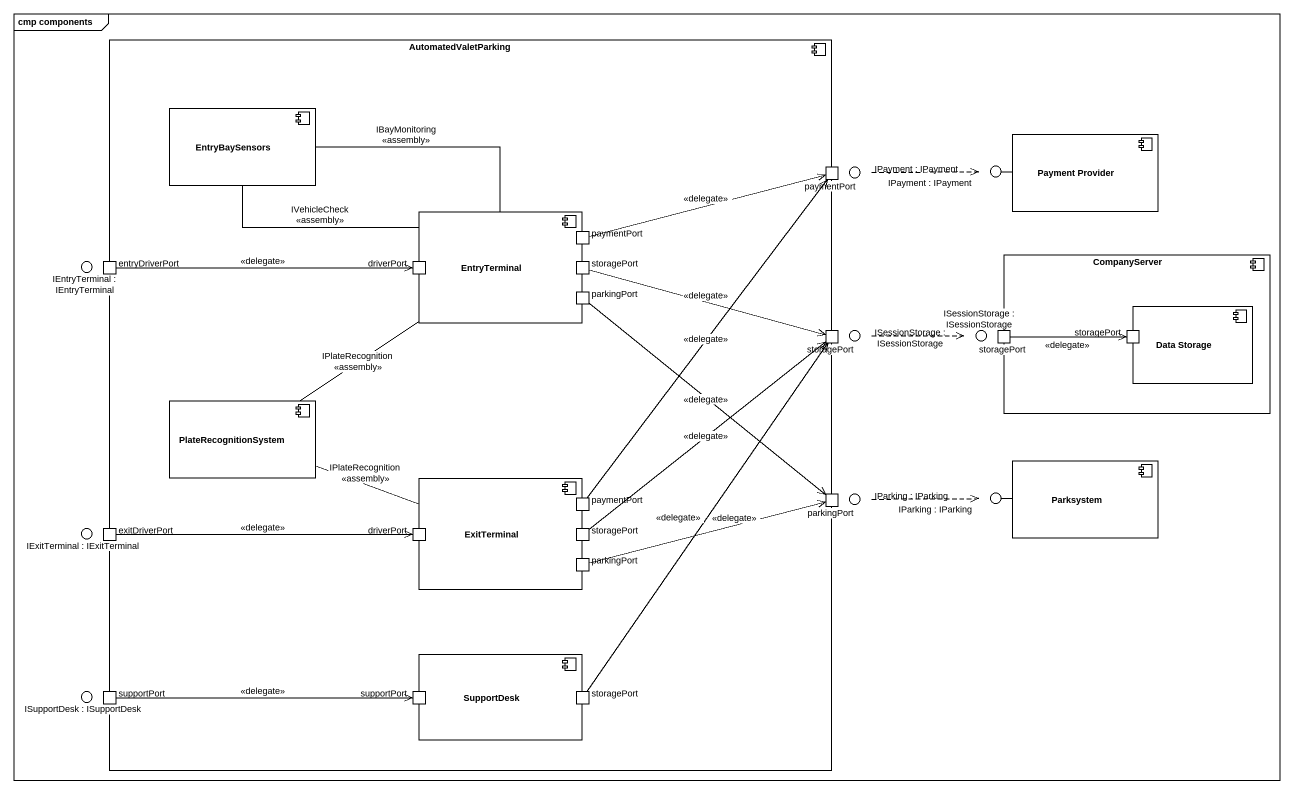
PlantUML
@startuml
mainframe cmp components
component AutomatedValetParking {
  component EntryBaySensors
  port paymentPort
  component EntryTerminal {
    port "paymentPort" as paymentPort_2
    port driverPort
    port storagePort
    port parkingPort
  }
  port entryDriverPort
  port "storagePort" as storagePort_2
  component PlateRecognitionSystem
  component ExitTerminal {
    port "paymentPort" as paymentPort_3
    port "driverPort" as driverPort_2
    port "storagePort" as storagePort_5
    port "parkingPort" as parkingPort_3
  }
  port "parkingPort" as parkingPort_2
  port exitDriverPort
  component SupportDesk {
    port "supportPort" as supportPort_2
    port "storagePort" as storagePort_6
  }
  port supportPort
}
() "IPayment : IPayment" as IPayment
() "IPayment : IPayment" as IPayment_2
component "Payment Provider" as Payment_Provider
() "IEntryTerminal : IEntryTerminal" as IEntryTerminal
component CompanyServer {
  component "Data Storage" as Data_Storage {
    port "storagePort" as storagePort_4
  }
  port "storagePort" as storagePort_3
}
() "ISessionStorage : ISessionStorage" as ISessionStorage
() "ISessionStorage : ISessionStorage" as ISessionStorage_2
component Parksystem
() "IParking : IParking" as IParking
() "IParking : IParking" as IParking_2
() "IExitTerminal : IExitTerminal" as IExitTerminal
() "ISupportDesk : ISupportDesk" as ISupportDesk
Payment_Provider -left- IPayment_2
Parksystem -left- IParking_2
EntryBaySensors -right- EntryTerminal : IVehicleCheck\n<<assembly>>
IPayment .right.> IPayment_2
EntryTerminal -left- EntryBaySensors : IBayMonitoring\n<<assembly>>
EntryTerminal -- PlateRecognitionSystem : IPlateRecognition\n<<assembly>>
paymentPort_2 -right-> paymentPort : <<delegate>>
entryDriverPort -right-> driverPort : <<delegate>>
storagePort -right-> storagePort_2 : <<delegate>>
parkingPort --> parkingPort_2 : <<delegate>>
ISessionStorage .right.> ISessionStorage_2
storagePort_3 -right-> storagePort_4 : <<delegate>>
ExitTerminal -left- PlateRecognitionSystem : IPlateRecognition\n<<assembly>>
paymentPort_3 -up-> paymentPort : <<delegate>>
IParking .right.> IParking_2
exitDriverPort -right-> driverPort_2 : <<delegate>>
storagePort_5 -up-> storagePort_2 : <<delegate>>
parkingPort_3 -right-> parkingPort_2 : <<delegate>>
supportPort -right-> supportPort_2 : <<delegate>>
storagePort_6 -up-> storagePort_2 : <<delegate>>
@enduml
